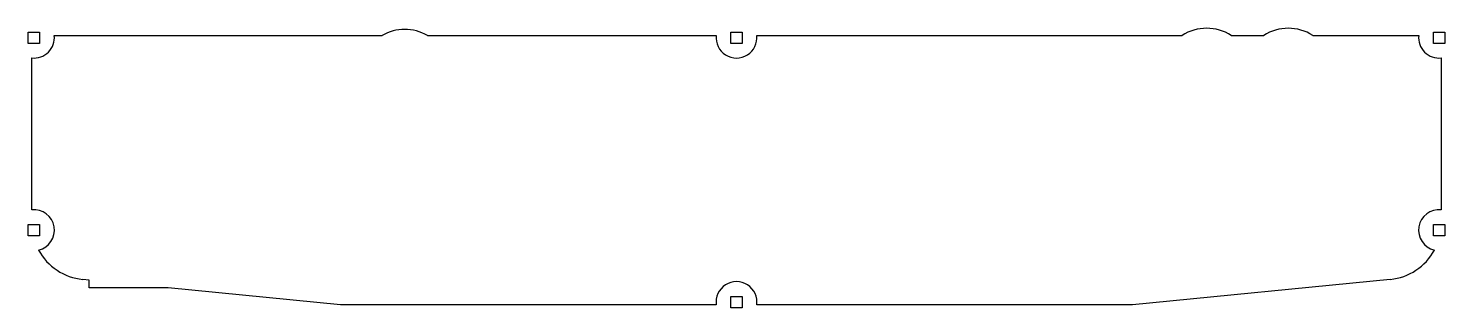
# Model space of a CAD drawing. Header units: millimetres. Extents: x -312 to 313, y -191 to -68.
import ezdxf

# ---------------------------------------------------------------- set-up
doc = ezdxf.new("R2010")
doc.units = ezdxf.units.MM

msp = doc.modelspace()

# ---------------------------------------------------------------- linework, layer by layer
for p, q in [((-312.5, -74.3), (-312.5, -69.3)), ((-312.5, -69.3), (-307.5, -69.3)), ((-307.5, -74.3), (-312.5, -74.3)), ((-307.5, -69.3), (-307.5, -74.3)), ((-301.06, -70.8), (-156.43, -70.8)), ((-136.39, -70.8), (-8.94, -70.8)), ((-2.5, -74.3), (-2.5, -69.3)), ((-2.5, -69.3), (2.5, -69.3)), ((2.5, -74.3), (-2.5, -74.3)), ((2.5, -69.3), (2.5, -74.3)), ((8.94, -70.8), (196.63, -70.8)), ((218.33, -70.8), (232.63, -70.8)), ((254.33, -70.8), (301.06, -70.8)), ((307.5, -74.3), (307.5, -69.3)), ((307.5, -69.3), (312.5, -69.3)), ((312.5, -74.3), (307.5, -74.3)), ((312.5, -69.3), (312.5, -74.3)), ((-311, -147.86), (-311, -80.74)), ((311, -80.74), (311, -147.86)), ((-312.5, -159.3), (-312.5, -154.3)), ((-312.5, -154.3), (-307.5, -154.3)), ((-307.5, -154.3), (-307.5, -159.3)), ((307.5, -159.3), (307.5, -154.3)), ((307.5, -154.3), (312.5, -154.3)), ((312.5, -154.3), (312.5, -159.3)), ((-307.5, -159.3), (-312.5, -159.3)), ((312.5, -159.3), (307.5, -159.3)), ((-285.71, -178.78), (-288.47, -178.51)), ((-285.71, -182.26), (-285.71, -178.78)), ((288.47, -178.51), (174.75, -189.8)), ((-250.73, -182.26), (-285.71, -182.26)), ((-174.75, -189.8), (-250.73, -182.26)), ((-2.5, -191), (-2.5, -186)), ((-2.5, -186), (2.5, -186)), ((2.5, -186), (2.5, -191)), ((-8.91, -189.8), (-174.75, -189.8)), ((2.5, -191), (-2.5, -191)), ((174.75, -189.8), (8.91, -189.8))]:
    msp.add_line(p, q)
for centre, radius, start, end in [((-146.41, -88.46), 20.3, 60.43003, 119.56997), ((207.48, -87.96), 20.3, 57.68513, 122.31487), ((243.48, -87.96), 20.3, 57.68513, 122.31487), ((-310, -71.8), 9, -96.37937, 6.37937), ((0, -71.8), 9, 173.62063, 366.37937), ((310, -71.8), 9, 173.62063, 276.37937), ((-310, -156.8), 9, -76.94204, 96.37937), ((310, -156.8), 9, 83.62063, 256.94204), ((-286, -153.63), 25, 208.51852, 264.32964), ((286, -153.63), 25, 275.67036, 331.48148), ((0, -188.5), 9, -8.30511, 188.30511)]:
    msp.add_arc(centre, radius, start, end)

doc.saveas('drawing.dxf')
